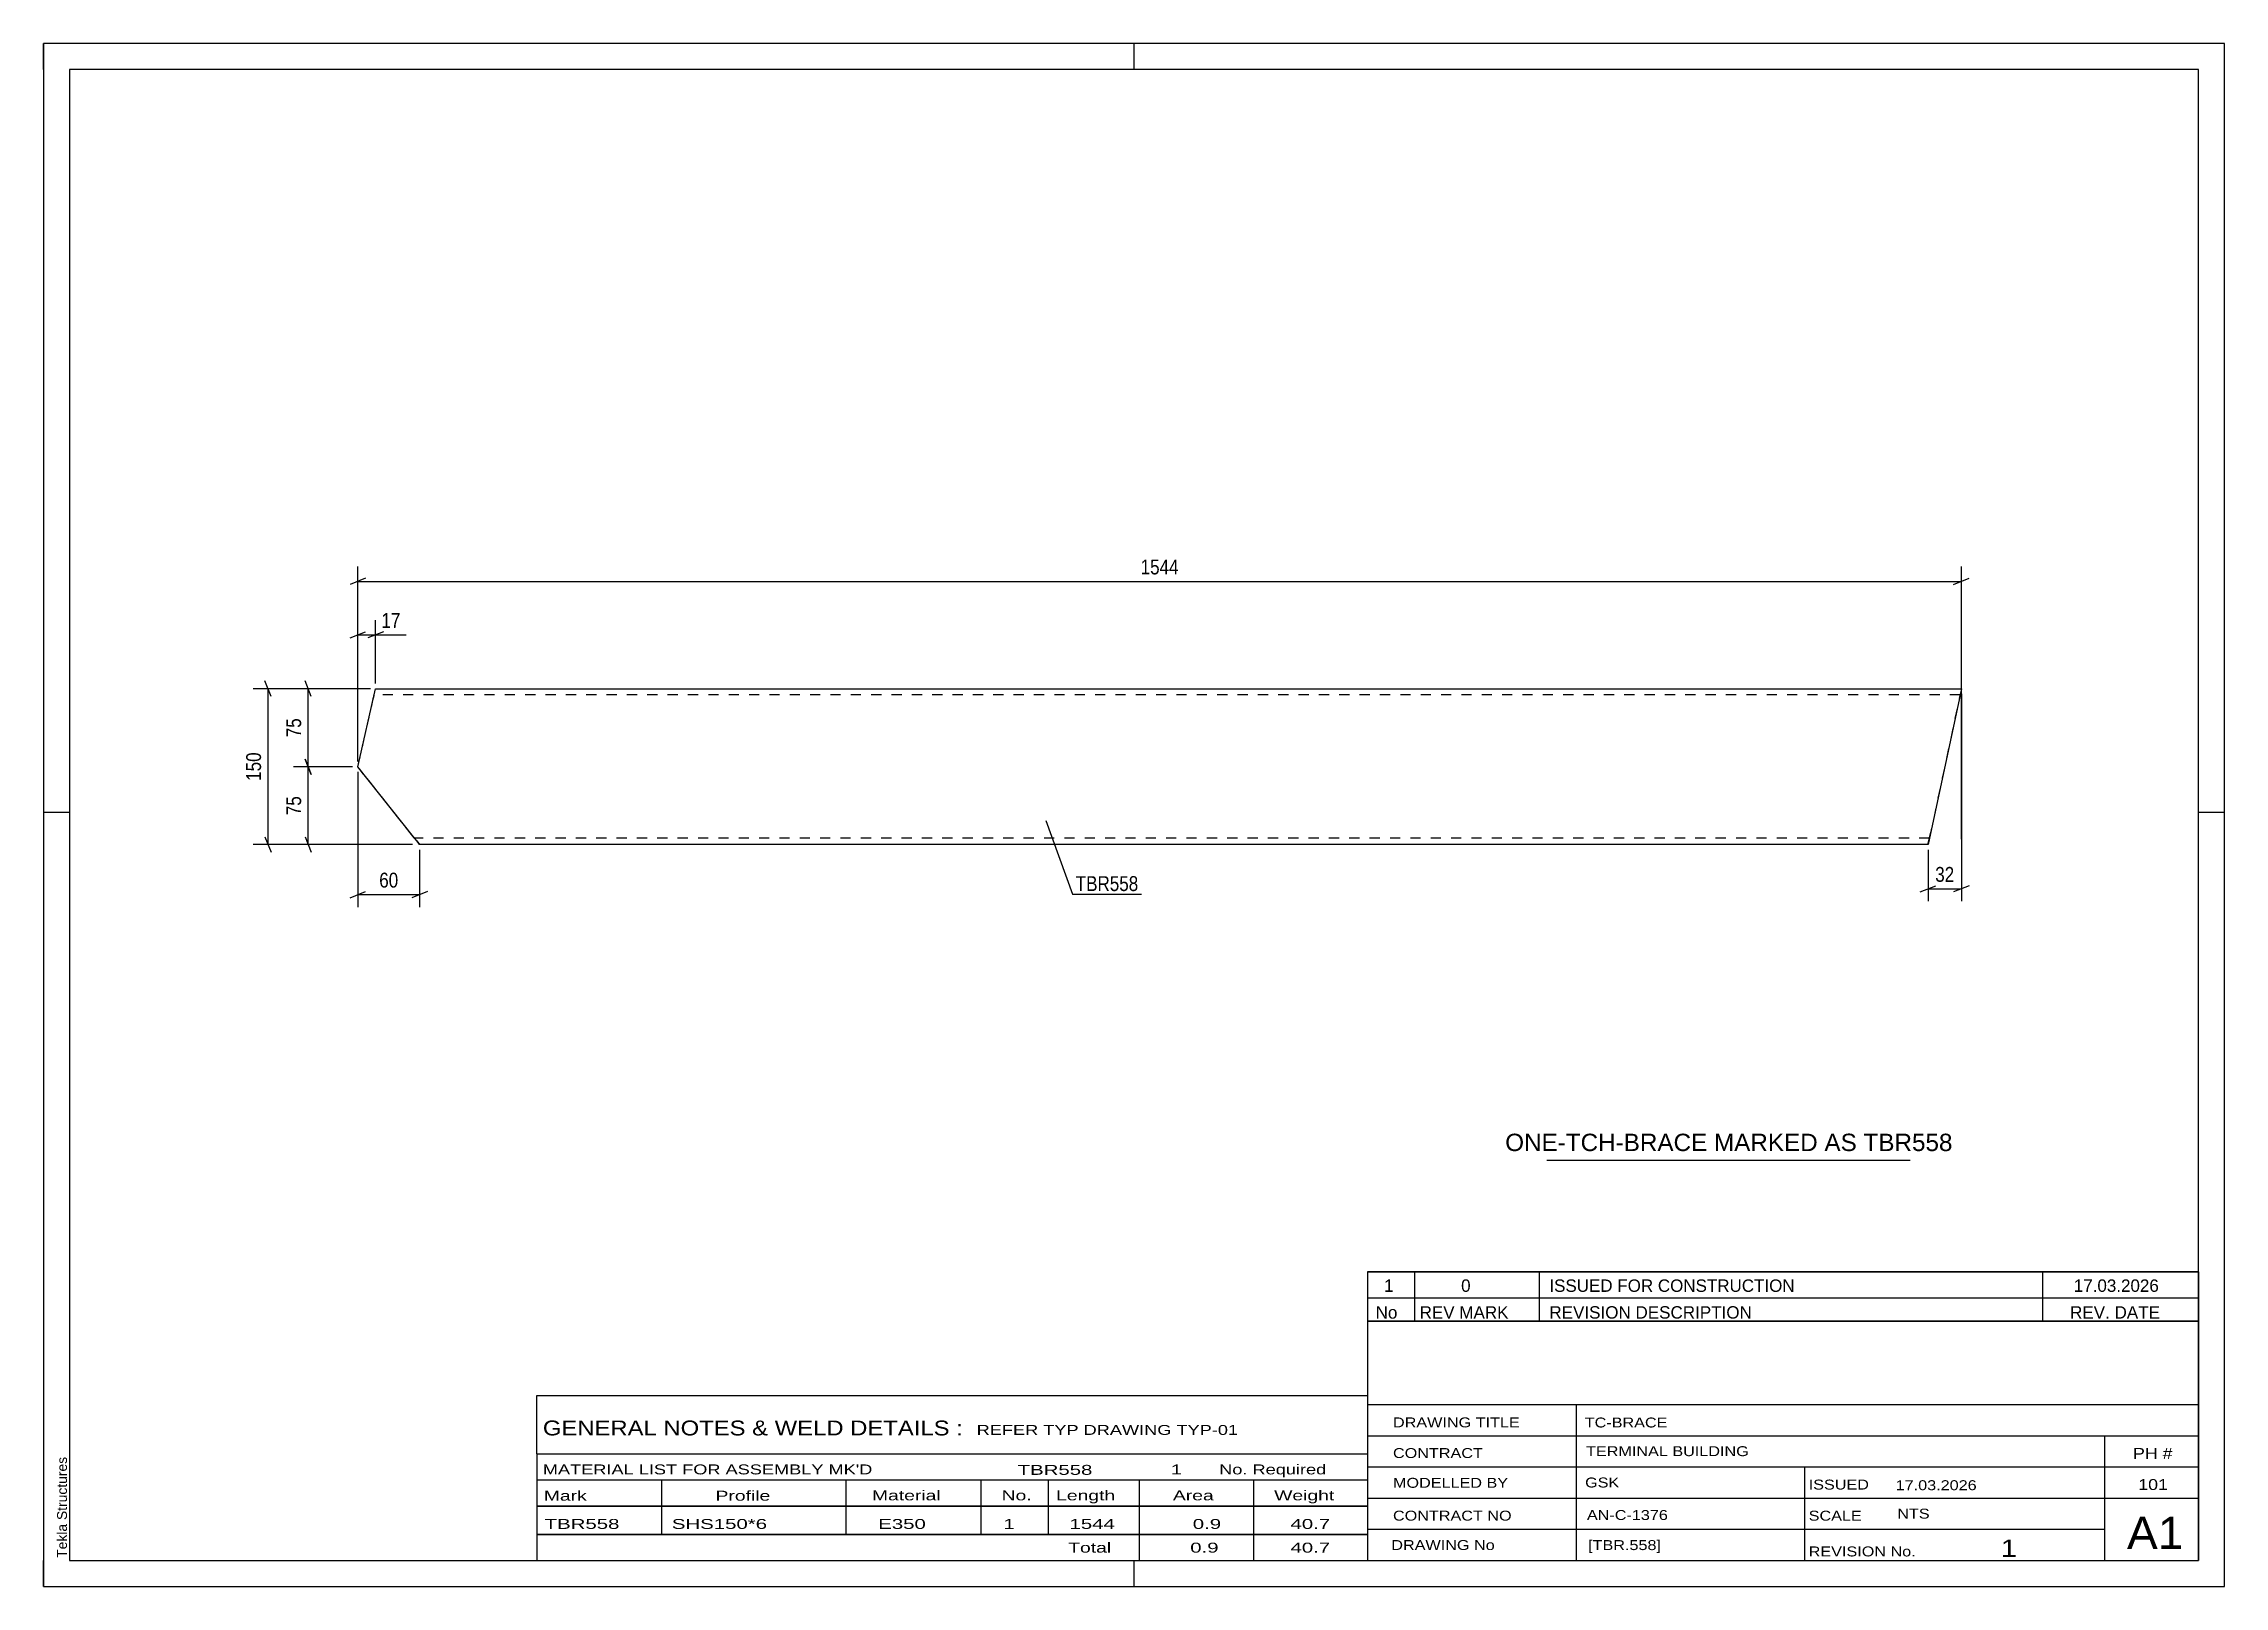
# Model space of a CAD drawing. Header units: millimetres. Extents: x 0 to 420, y 0 to 297.
import ezdxf

# ---------------------------------------------------------------- set-up
doc = ezdxf.new("R2010")
doc.units = ezdxf.units.MM
doc.linetypes.add('DXK_LINE_DOT2', pattern=[3.9198, 1.9599, -1.9599])
doc.styles.add('Arial', font='ARIAL.TTF', dxfattribs={"height": 0.2})
doc.styles.add('Arial Narrow', font='ARIALN.TTF', dxfattribs={"height": 0.2})

# ---------------------------------------------------------------- blocks, each defined once
blk = doc.blocks.new('Unknown-582664044-1162')
at = {"color": 5, "linetype": 'Continuous'}
for p, q in [((420, 297), (0, 297)), ((0, 297), (0, 0)), ((0, 292), (0, 297)), ((210, 292), (210, 297)), ((420, 0), (420, 297)), ((415, 292), (5, 292)), ((5, 292), (5, 5)), ((415, 5), (415, 292)), ((5, 149), (0, 149)), ((420, 149), (415, 149)), ((0, 0), (0, 5)), ((5, 5), (415, 5)), ((210, 0), (210, 5)), ((0, 0), (420, 0))]:
    blk.add_line(p, q, dxfattribs=at)
at = {"color": 174, "linetype": 'Continuous', "style": 'Arial'}
blk.add_text('Tekla Structures', height=1.9102, rotation=90, dxfattribs=at).set_placement((4.5, 5.5))
blk = doc.blocks.new('Part-582664044-1540 - 1539')
at = {"color": 2, "linetype": 'Continuous'}
for p, q in [((60.52, 157.78), (63.93, 172.82)), ((63.93, 172.82), (63.93, 172.82)), ((63.93, 172.82), (369.35, 172.82)), ((369.35, 172.82), (362.93, 142.82)), ((369.35, 172.82), (369.35, 172.82)), ((60.52, 157.78), (60.52, 157.78)), ((71.25, 144.31), (60.52, 157.78)), ((71.87, 143.53), (71.25, 144.31)), ((72.28, 143.01), (71.87, 143.53)), ((72.42, 142.82), (72.28, 143.01)), ((72.42, 142.82), (72.42, 142.82)), ((362.93, 142.82), (72.42, 142.82)), ((362.93, 142.82), (362.93, 142.82))]:
    blk.add_line(p, q, dxfattribs=at)
at = {"color": 7, "linetype": 'DXK_LINE_DOT2'}
for p, q in [((60.52, 157.78), (63.89, 172.64)), ((63.89, 172.64), (63.93, 172.82)), ((369.35, 172.82), (363.18, 144.02)), ((369.35, 172.82), (369.35, 172.82)), ((63.49, 170.88), (63.58, 171.27)), ((63.58, 171.27), (63.59, 171.34)), ((63.59, 171.34), (63.64, 171.53)), ((63.64, 171.53), (63.66, 171.62)), ((369.09, 171.62), (63.66, 171.62)), ((369.09, 171.62), (369.09, 171.62)), ((71.19, 144.38), (60.52, 157.78)), ((71.39, 144.12), (60.52, 157.78)), ((70.88, 144.77), (60.52, 157.78)), ((71.4, 144.12), (70.88, 144.77)), ((71.47, 144.02), (71.19, 144.38)), ((71.39, 144.12), (71.86, 143.53)), ((71.47, 144.02), (71.4, 144.12)), ((363.18, 144.02), (71.47, 144.02)), ((71.86, 143.53), (72.28, 143.01)), ((72.28, 143.01), (72.42, 142.82)), ((72.42, 142.82), (72.42, 142.82)), ((362.93, 142.82), (362.97, 143.01)), ((362.93, 142.82), (362.93, 142.82)), ((362.97, 143.01), (363.44, 145.22)), ((363.18, 144.02), (363.2, 144.12)), ((363.2, 144.12), (363.44, 145.22))]:
    blk.add_line(p, q, dxfattribs=at)
blk = doc.blocks.new('StraightDimension-582664044-1774 - 1539')
at = {"color": 7, "linetype": 'Continuous'}
for p, q in [((62.93, 172.82), (48.1, 172.82)), ((51.55, 171.32), (50.35, 174.32)), ((50.95, 157.78), (50.95, 172.82)), ((59.52, 157.78), (48.1, 157.78)), ((50.35, 159.28), (51.55, 156.28))]:
    blk.add_line(p, q, dxfattribs=at)
at = {"color": 0}
blk.add_wipeout([(50.2, 167.73), (46, 167.73), (46, 162.87), (50.2, 162.87)], dxfattribs=at)
at = {"color": 3, "style": 'Arial Narrow'}
blk.add_text('75', height=2.863, rotation=90.0002, dxfattribs=at).set_placement((49.6, 163.47))
blk = doc.blocks.new('StraightDimension-582664044-1815 - 1539')
at = {"color": 7, "linetype": 'Continuous'}
for p, q in [((60.52, 156.78), (60.52, 130.78)), ((72.42, 141.82), (72.42, 130.78)), ((59.02, 132.58), (62.02, 133.78)), ((60.52, 133.18), (72.42, 133.18)), ((73.92, 133.78), (70.92, 132.58))]:
    blk.add_line(p, q, dxfattribs=at)
at = {"color": 0}
blk.add_wipeout([(68.9, 133.93), (68.9, 138.13), (64.04, 138.13), (64.04, 133.93)], dxfattribs=at)
at = {"color": 3, "style": 'Arial Narrow'}
blk.add_text('60', height=2.863, dxfattribs=at).set_placement((64.64, 134.53))
blk = doc.blocks.new('StraightDimension-582664044-1800 - 1539')
at = {"color": 7, "linetype": 'Continuous'}
for p, q in [((62.93, 172.82), (40.37, 172.82)), ((43.82, 171.32), (42.62, 174.32)), ((43.22, 142.82), (43.22, 172.82)), ((71.05, 142.82), (40.37, 142.82)), ((42.62, 144.32), (43.82, 141.32))]:
    blk.add_line(p, q, dxfattribs=at)
at = {"color": 0}
blk.add_wipeout([(42.47, 161.17), (38.27, 161.17), (38.27, 154.48), (42.47, 154.48)], dxfattribs=at)
at = {"color": 3, "style": 'Arial Narrow'}
blk.add_text('150', height=2.863, rotation=90.0002, dxfattribs=at).set_placement((41.87, 155.08))
blk = doc.blocks.new('StraightDimension-582664044-1775 - 1539')
at = {"color": 7, "linetype": 'Continuous'}
for p, q in [((59.52, 157.78), (48.1, 157.78)), ((51.55, 156.28), (50.35, 159.28)), ((50.95, 142.82), (50.95, 157.78)), ((71.05, 142.82), (48.1, 142.82)), ((50.35, 144.32), (51.55, 141.32))]:
    blk.add_line(p, q, dxfattribs=at)
at = {"color": 0}
blk.add_wipeout([(50.2, 152.73), (46, 152.73), (46, 147.87), (50.2, 147.87)], dxfattribs=at)
at = {"color": 3, "style": 'Arial Narrow'}
blk.add_text('75', height=2.863, rotation=90.0002, dxfattribs=at).set_placement((49.6, 148.47))
blk = doc.blocks.new('StraightDimension-582664044-1840 - 1539')
at = {"color": 7, "linetype": 'Continuous'}
for p, q in [((60.52, 158.78), (60.52, 186.03)), ((63.93, 173.82), (63.93, 186.03)), ((59.02, 182.58), (62.02, 183.78)), ((60.52, 183.18), (63.93, 183.18)), ((65.43, 183.78), (62.43, 182.58))]:
    blk.add_line(p, q, dxfattribs=at)
at = {"color": 0}
blk.add_wipeout([(69.31, 183.93), (69.31, 188.13), (64.46, 188.13), (64.46, 183.93)], dxfattribs=at)
at = {"color": 7, "linetype": 'Continuous'}
blk.add_line((63.93, 183.18), (69.84, 183.18), dxfattribs=at)
blk.add_line((63.93, 183.18), (69.84, 183.18), dxfattribs=at)
at = {"color": 3, "style": 'Arial Narrow'}
blk.add_text('17', height=2.863, dxfattribs=at).set_placement((65.06, 184.53))
blk = doc.blocks.new('StraightDimension-582664044-1958 - 1539')
at = {"color": 7, "linetype": 'Continuous'}
for p, q in [((369.35, 171.82), (369.35, 131.88)), ((362.93, 141.82), (362.93, 131.88)), ((361.43, 133.68), (364.43, 134.88)), ((370.85, 134.88), (367.85, 133.68)), ((362.93, 134.28), (369.35, 134.28))]:
    blk.add_line(p, q, dxfattribs=at)
at = {"color": 0}
blk.add_wipeout([(368.56, 135.03), (368.56, 139.23), (363.71, 139.23), (363.71, 135.03)], dxfattribs=at)
at = {"color": 3, "style": 'Arial Narrow'}
blk.add_text('32', height=2.863, dxfattribs=at).set_placement((364.31, 135.63))
blk = doc.blocks.new('StraightDimension-582664044-1989 - 1539')
at = {"color": 7, "linetype": 'Continuous'}
for p, q in [((62.02, 194.07), (59.02, 192.87)), ((60.52, 158.78), (60.52, 196.32)), ((60.52, 193.47), (369.35, 193.47)), ((367.85, 192.87), (370.85, 194.07)), ((369.35, 143.82), (369.35, 196.32))]:
    blk.add_line(p, q, dxfattribs=at)
at = {"color": 0}
blk.add_wipeout([(219.19, 194.22), (219.19, 198.42), (210.68, 198.42), (210.68, 194.22)], dxfattribs=at)
at = {"color": 3, "style": 'Arial Narrow'}
blk.add_text('1544', height=2.863, dxfattribs=at).set_placement((211.28, 194.82))
blk = doc.blocks.new('Unknown-582664044-2070')
at = {"color": 7, "linetype": 'Continuous'}
blk.add_line((289.5, 82.05), (359.5, 82.05), dxfattribs=at)
at = {"color": 7, "style": 'Arial'}
blk.add_text('ONE-TCH-BRACE MARKED AS TBR558', height=3.3428, dxfattribs=at).set_placement((281.49, 83.8))
blk = doc.blocks.new('Unknown-582664044-2067')
at = {"color": 7, "linetype": 'Continuous'}
for p, q in [((255, 51.05), (255, 5)), ((255, 51.05), (415, 51.05)), ((415, 51), (415, 5)), ((255, 35), (415, 35)), ((295.14, 35), (295.14, 5)), ((255, 29), (415, 29)), ((397, 5.05), (397, 29.05)), ((255, 23), (415, 23)), ((339.14, 23), (339.14, 5)), ((255, 17), (415, 17)), ((255, 11), (397, 11)), ((255, 5), (415, 5))]:
    blk.add_line(p, q, dxfattribs=at)
at = {"color": 7, "style": 'Arial Narrow'}
for s, height, width, p in [('DRAWING TITLE', 1.9089, 1.425378, (259.88, 30.61)), ('TC-BRACE', 1.909, 1.425378, (296.81, 30.59)), ('CONTRACT', 1.909, 1.425378, (259.88, 24.71)), ('TERMINAL BUILDING', 1.9089, 1.425378, (297.06, 25.07)), ('MODELLED BY', 1.9089, 1.425378, (259.88, 18.98)), ('GSK', 1.909, 1.425378, (296.88, 19.04)), ('ISSUED', 1.909, 1.425378, (339.94, 18.64)), ('17.03.2026', 1.909, 1.425378, (356.69, 18.52)), ('CONTRACT NO', 1.9089, 1.425378, (259.88, 12.66)), ('AN-C-1376', 1.909, 1.425378, (297.23, 12.78)), ('SCALE', 1.909, 1.425378, (339.94, 12.65)), ('A1', 6.204, 1.25, (401.24, 7.2)), ('DRAWING No', 1.909, 1.425378, (259.56, 7)), ('[TBR.558]', 1.909, 1.425378, (297.46, 6.99)), ('1', 3.34, 1.5, (376.91, 5.68)), ('REVISION No.', 1.9089, 1.425378, (339.94, 5.77))]:
    blk.add_text(s, height=height, dxfattribs=dict(at, width=width)).set_placement(p)
at = {"color": 7, "linetype": 'Continuous', "style": 'Arial Narrow'}
for s, height, width, p in [('PH #', 2.1, 1.42538, (402.4, 24.55)), ('101', 2.1, 1.42538, (403.41, 18.55)), ('NTS', 1.909, 1.425378, (357, 13.05))]:
    blk.add_text(s, height=height, dxfattribs=dict(at, width=width)).set_placement(p)
blk = doc.blocks.new('Unknown-582664044-2068')
at = {"color": 7, "linetype": 'Continuous'}
for p, q in [((255, 60.55), (415, 60.55)), ((415, 60.55), (255, 60.55)), ((255, 60.55), (255, 55.55)), ((264, 60.55), (264, 55.55)), ((288, 60.55), (288, 55.55)), ((385, 60.55), (385, 55.55)), ((415, 60.55), (415, 55.55)), ((255, 55.55), (415, 55.55)), ((255, 55.55), (255, 51.05)), ((255, 55.55), (415, 55.55)), ((264, 55.55), (264, 51.05)), ((288, 55.55), (288, 51.05)), ((385, 55.55), (385, 51.05)), ((415, 55.55), (415, 51.05)), ((415, 51.05), (255, 51.05))]:
    blk.add_line(p, q, dxfattribs=at)
at = {"color": 7, "linetype": 'Continuous', "style": 'Arial Narrow'}
for s, height, width, p in [('1', 2.39, 1.196471, (258.16, 56.7)), ('0', 2.39, 1.196471, (273, 56.7)), ('ISSUED FOR CONSTRUCTION', 2.3861, 1.196471, (290, 56.7)), ('17.03.2026', 2.386, 1.196471, (391, 56.7)), ('No', 2.386, 1.2, (256.54, 51.55)), ('REV MARK', 2.386, 1.2, (265, 51.55)), ('REVISION DESCRIPTION', 2.3861, 1.2, (290, 51.55)), ('REV. DATE', 2.386, 1.2, (390.28, 51.55))]:
    blk.add_text(s, height=height, dxfattribs=dict(at, width=width)).set_placement(p)
blk = doc.blocks.new('Unknown-582664044-2069')
at = {"color": 7, "linetype": 'Continuous'}
for p, q in [((95, 36.75), (255, 36.75)), ((95, 25.5), (95, 36.75)), ((255, 36.75), (255, 25.5)), ((95, 25.5), (255, 25.5)), ((95, 25.5), (95, 20.5)), ((255, 25.5), (255, 20.5)), ((95, 20.5), (255, 20.5)), ((95, 20.5), (95, 15.5)), ((119, 20.5), (119, 15.5)), ((154.5, 20.5), (154.5, 15.5)), ((180.5, 20.5), (180.5, 15.5)), ((193.5, 20.5), (193.5, 15.5)), ((211, 20.5), (211, 15.5)), ((233, 20.5), (233, 15.5)), ((255, 20.5), (255, 15.5)), ((95, 15.5), (255, 15.5)), ((95, 15.45), (95, 10.05)), ((95, 15.45), (255, 15.45)), ((119, 15.5), (119, 10)), ((154.5, 15.5), (154.5, 10)), ((180.5, 15.5), (180.5, 10)), ((193.5, 15.5), (193.5, 10)), ((211, 15.5), (211, 10)), ((233, 15.5), (233, 10)), ((255, 15.45), (255, 10.05)), ((95, 10.05), (255, 10.05)), ((95, 10), (255, 10)), ((95, 10), (95, 5)), ((211, 10), (211, 5)), ((233, 10), (233, 5)), ((255, 10), (255, 5)), ((95, 5), (255, 5))]:
    blk.add_line(p, q, dxfattribs=at)
at = {"color": 7, "style": 'Arial Narrow'}
for s, height, width, p in [('GENERAL NOTES & WELD DETAILS :', 2.8633, 1.4, (96.15, 29.06)), ('REFER TYP DRAWING TYP-01', 1.9089, 1.6, (179.7, 29.16)), ("MATERIAL LIST FOR ASSEMBLY MK'D", 1.9089, 1.6, (96.15, 21.56)), ('TBR558', 1.909, 1.794707, (187.59, 21.47)), ('1', 1.91, 1.794707, (217.08, 21.56)), ('No. Required', 1.9089, 1.6, (226.41, 21.56)), ('Mark', 1.909, 1.7, (96.34, 16.5)), ('Profile', 1.909, 1.7, (129.41, 16.5)), ('Material', 1.909, 1.7, (159.54, 16.56)), ('No.', 1.909, 1.7, (184.5, 16.56)), ('Length', 1.909, 1.7, (195, 16.56)), ('Area', 1.909, 1.7, (217.5, 16.56)), ('Weight', 1.909, 1.7, (237, 16.56))]:
    blk.add_text(s, height=height, dxfattribs=dict(at, width=width)).set_placement(p)
at = {"color": 7, "linetype": 'Continuous', "style": 'Arial Narrow'}
for s, height, width, p in [('TBR558', 1.909, 1.794707, (96.5, 11.06)), ('SHS150*6', 1.909, 1.794707, (121, 11.06)), ('E350', 1.909, 1.794707, (160.74, 11.06)), ('1', 1.91, 1.794707, (184.86, 11.06)), ('1544', 1.909, 1.794707, (197.58, 11.06)), ('0.9', 1.909, 1.794707, (221.32, 11.06)), ('40.7', 1.909, 1.794707, (240.14, 11.06)), ('Total', 1.909, 1.7, (197.33, 6.5)), ('0.9', 1.909, 1.794707, (220.83, 6.5)), ('40.7', 1.909, 1.794707, (240.14, 6.5))]:
    blk.add_text(s, height=height, dxfattribs=dict(at, width=width)).set_placement(p)
blk = doc.blocks.new('Mark-582664044-1572 - 1539')
at = {"color": 0}
blk.add_wipeout([(210.84, 133.86), (210.84, 136.86), (198.78, 136.86), (198.78, 133.86)], dxfattribs=at)
blk.add_wipeout([(210.84, 133.86), (210.84, 136.86), (198.78, 136.86), (198.78, 133.86)], dxfattribs=at)
at = {"color": 30, "linetype": 'Continuous'}
for p, q in [((193.03, 147.42), (198.18, 133.26)), ((198.18, 133.26), (211.44, 133.26))]:
    blk.add_line(p, q, dxfattribs=at)
at = {"color": 3, "style": 'Arial Narrow'}
blk.add_text('TBR558', height=2.863, dxfattribs=at).set_placement((198.78, 133.86))

msp = doc.modelspace()

# ---------------------------------------------------------------- block references
for name in ['Unknown-582664044-1162', 'Part-582664044-1540 - 1539', 'Unknown-582664044-2070', 'Unknown-582664044-2068', 'Unknown-582664044-2067', 'Unknown-582664044-2069']:
    msp.add_blockref(name, (0, 0))

# ---------------------------------------------------------------- next in the draw order: block references
for name in ['StraightDimension-582664044-1774 - 1539', 'StraightDimension-582664044-1958 - 1539']:
    msp.add_blockref(name, (0, 0))

# ---------------------------------------------------------------- next in the draw order: block references
msp.add_blockref('StraightDimension-582664044-1815 - 1539', (0, 0))

# ---------------------------------------------------------------- next in the draw order: block references
msp.add_blockref('StraightDimension-582664044-1800 - 1539', (0, 0))

# ---------------------------------------------------------------- next in the draw order: block references
msp.add_blockref('StraightDimension-582664044-1775 - 1539', (0, 0))

# ---------------------------------------------------------------- next in the draw order: block references
msp.add_blockref('StraightDimension-582664044-1840 - 1539', (0, 0))

# ---------------------------------------------------------------- next in the draw order: block references
msp.add_blockref('StraightDimension-582664044-1989 - 1539', (0, 0))

# ---------------------------------------------------------------- next in the draw order: block references
msp.add_blockref('Mark-582664044-1572 - 1539', (0, 0))

doc.saveas('drawing.dxf')
